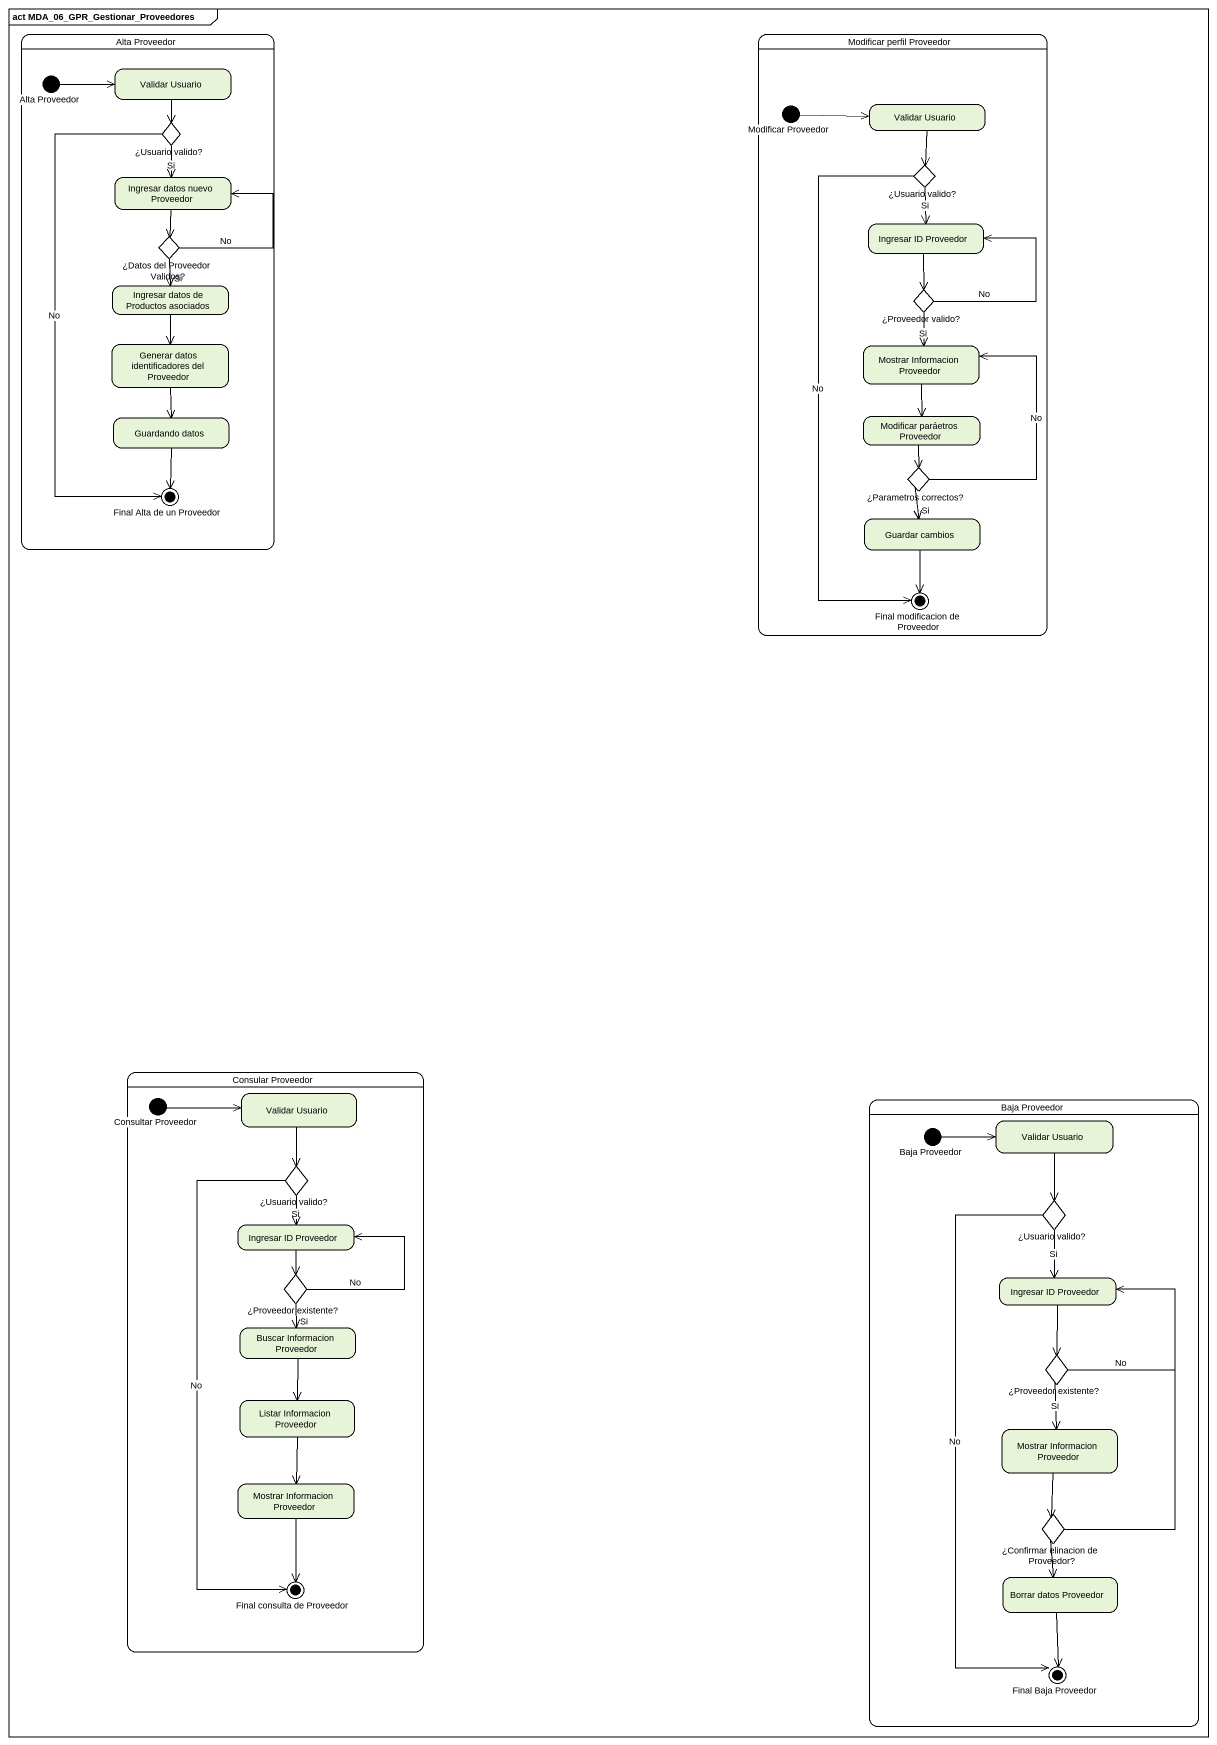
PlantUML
@startuml
mainframe act MDA_06_GPR_Gestionar_Proveedores
hide empty description
state "Alta Proveedor" as Alta_Proveedor {
  state "Validar Usuario" as Validar_Usuario
  state "Alta Proveedor" as Alta_Proveedor_2 <<start>>
  state "¿Usuario valido?" as Usuario_valido <<choice>>
  state "Ingresar datos nuevo Proveedor" as Ingresar_datos_nuevo
  state "¿Datos del Proveedor Validos?" as Datos_del_Proveedor_Validos <<choice>>
  state "Ingresar datos de Productos asociados" as Ingresar_datos_de_Productos
  state "Generar datos identificadores del Proveedor" as Generar_datos
  state "Guardando datos" as Guardando_datos
  state "Final Alta de un Proveedor" as Final_Alta_de_un_Proveedor <<end>>
}
state "Modificar perfil Proveedor" as Modificar_perfil_Proveedor {
  state "Modificar Proveedor" as Modificar_Proveedor <<start>>
  state "Validar Usuario" as Validar_Usuario_2
  state "¿Usuario valido?" as Usuario_valido_2 <<choice>>
  state "Ingresar ID Proveedor" as Ingresar_ID_Proveedor
  state "¿Proveedor valido?" as Proveedor_valido <<choice>>
  state "Mostrar Informacion Proveedor" as Mostrar_Informacion
  state "Modificar paráetros Proveedor" as Modificar_paráetros
  state "¿Parametros correctos?" as Parametros_correctos <<choice>>
  state "Guardar cambios" as Guardar_cambios
  state "Final modificacion de Proveedor" as Final_modificacion_de <<end>>
}
state "Consular Proveedor" as Consular_Proveedor {
  state "Consultar Proveedor" as Consultar_Proveedor <<start>>
  state "Validar Usuario" as Validar_Usuario_3
  state "¿Usuario valido?" as Usuario_valido_3 <<choice>>
  state "Ingresar ID Proveedor" as Ingresar_ID_Proveedor_2
  state "¿Proveedor existente?" as Proveedor_existente <<choice>>
  state "Buscar Informacion Proveedor" as Buscar_Informacion_Proveedor
  state "Listar Informacion Proveedor" as Listar_Informacion_Proveedor
  state "Mostrar Informacion Proveedor" as Mostrar_Informacion_3
  state "Final consulta de Proveedor" as Final_consulta_de_Proveedor <<end>>
}
state "Baja Proveedor" as Baja_Proveedor {
  state "Baja Proveedor" as Baja_Proveedor_2 <<start>>
  state "Validar Usuario" as Validar_Usuario_4
  state "¿Usuario valido?" as Usuario_valido_4 <<choice>>
  state "Ingresar ID Proveedor" as Ingresar_ID_Proveedor_3
  state "¿Proveedor existente?" as Proveedor_existente_2 <<choice>>
  state "Mostrar Informacion Proveedor" as Mostrar_Informacion_2
  state "¿Confirmar elinacion de Proveedor?" as Confirmar_elinacion_de <<choice>>
  state "Borrar datos Proveedor" as Borrar_datos_Proveedor
  state "Final Baja Proveedor" as Final_Baja_Proveedor <<end>>
}
Validar_Usuario --> Usuario_valido
Alta_Proveedor_2 -right-> Validar_Usuario
Modificar_Proveedor -right-> Validar_Usuario_2
Validar_Usuario_2 --> Usuario_valido_2
Usuario_valido --> Ingresar_datos_nuevo : Si
Usuario_valido --> Final_Alta_de_un_Proveedor : No
Ingresar_datos_nuevo --> Datos_del_Proveedor_Validos
Usuario_valido_2 --> Ingresar_ID_Proveedor : Si
Usuario_valido_2 --> Final_modificacion_de : No
Ingresar_ID_Proveedor --> Proveedor_valido
Datos_del_Proveedor_Validos -up-> Ingresar_datos_nuevo : No
Datos_del_Proveedor_Validos --> Ingresar_datos_de_Productos : Si
Ingresar_datos_de_Productos --> Generar_datos
Proveedor_valido -up-> Ingresar_ID_Proveedor : No
Proveedor_valido --> Mostrar_Informacion : Si
Generar_datos --> Guardando_datos
Mostrar_Informacion --> Modificar_paráetros
Guardando_datos --> Final_Alta_de_un_Proveedor
Modificar_paráetros --> Parametros_correctos
Parametros_correctos -up-> Mostrar_Informacion : No
Parametros_correctos --> Guardar_cambios : Si
Guardar_cambios --> Final_modificacion_de
Consultar_Proveedor -right-> Validar_Usuario_3
Validar_Usuario_3 --> Usuario_valido_3
Baja_Proveedor_2 -right-> Validar_Usuario_4
Validar_Usuario_4 --> Usuario_valido_4
Usuario_valido_3 --> Ingresar_ID_Proveedor_2 : Si
Usuario_valido_3 --> Final_consulta_de_Proveedor : No
Ingresar_ID_Proveedor_2 --> Proveedor_existente
Usuario_valido_4 --> Ingresar_ID_Proveedor_3 : Si
Usuario_valido_4 --> Final_Baja_Proveedor : No
Proveedor_existente -up-> Ingresar_ID_Proveedor_2 : No
Proveedor_existente --> Buscar_Informacion_Proveedor : Si
Ingresar_ID_Proveedor_3 --> Proveedor_existente_2
Buscar_Informacion_Proveedor --> Listar_Informacion_Proveedor
Proveedor_existente_2 -up-> Ingresar_ID_Proveedor_3 : No
Proveedor_existente_2 --> Mostrar_Informacion_2 : Si
Listar_Informacion_Proveedor --> Mostrar_Informacion_3
Mostrar_Informacion_2 --> Confirmar_elinacion_de
Mostrar_Informacion_3 --> Final_consulta_de_Proveedor
Confirmar_elinacion_de -up-> Ingresar_ID_Proveedor_3
Confirmar_elinacion_de --> Borrar_datos_Proveedor
Borrar_datos_Proveedor --> Final_Baja_Proveedor
@enduml
